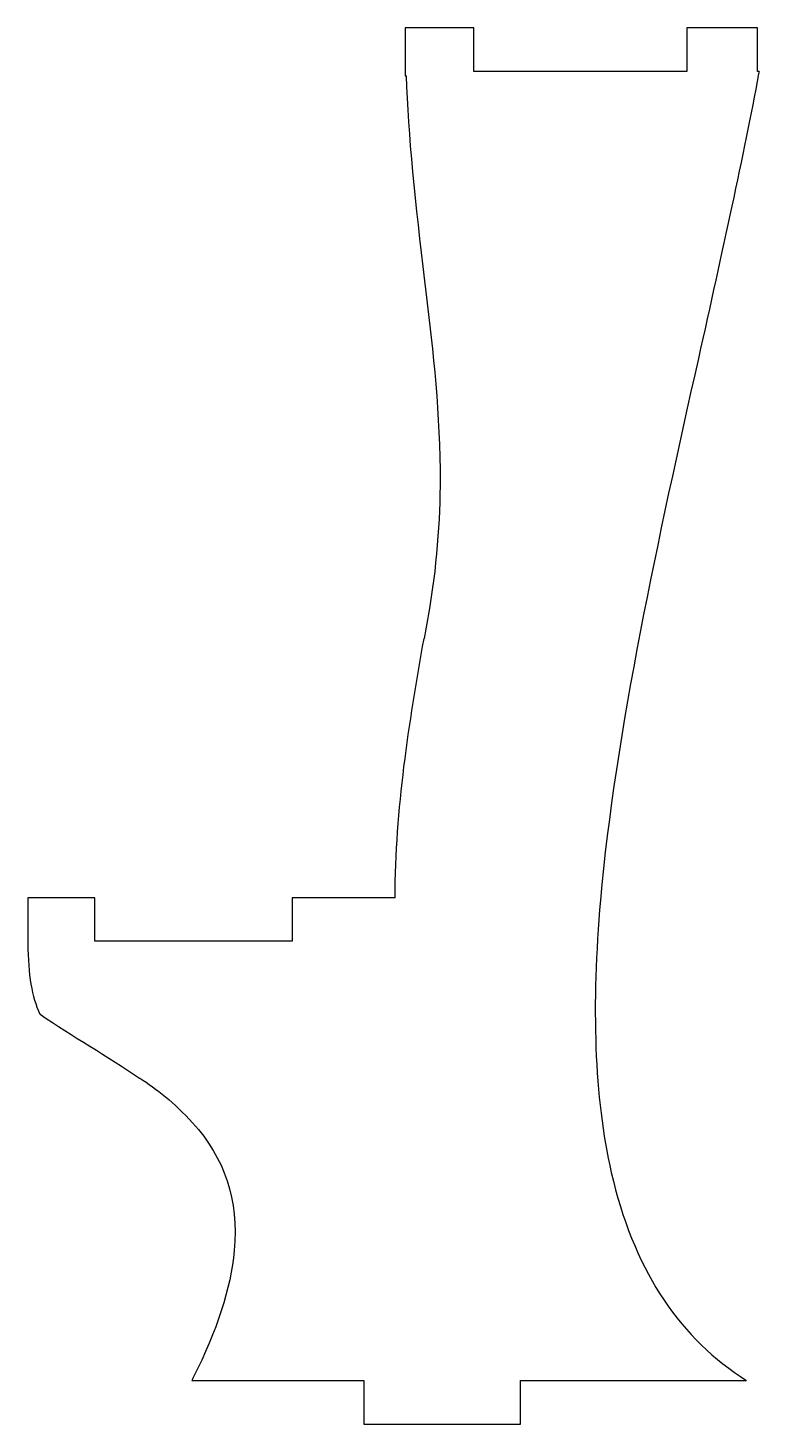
# Model space of a CAD drawing. Header units: millimetres. Extents: x -16.8 to 16.8, y -32.1 to 32.1.
import ezdxf

# ---------------------------------------------------------------- set-up
doc = ezdxf.new("R2010")
doc.units = ezdxf.units.MM
doc.layers.get('0').update_dxf_attribs({"linetype": 'CONTINUOUS'})

msp = doc.modelspace()

# ---------------------------------------------------------------- linework, layer by layer
for p, q in [((3.707, 32.1), (0.546, 32.1)), ((0.546, 32.1), (0.546, 29.9)), ((3.707, 30.1), (3.707, 32.1)), ((16.75, 32.1), (13.507, 32.1)), ((13.507, 32.1), (13.507, 30.1)), ((16.75, 30.1), (16.75, 32.1)), ((0.546, 29.9), (0.598, 29.9)), ((13.507, 30.1), (3.707, 30.1)), ((16.824, 30.1), (16.75, 30.1)), ((-13.719, -7.9), (-16.804, -7.9)), ((-16.804, -7.9), (-16.804, -10)), ((-13.719, -9.9), (-13.719, -7.9)), ((0.085, -7.9), (-4.649, -7.9)), ((-4.649, -7.9), (-4.649, -9.9)), ((-4.649, -9.9), (-13.719, -9.9)), ((-9.27, -30.1), (-1.356, -30.1)), ((-1.356, -30.1), (-1.356, -32.1)), ((5.844, -32.1), (5.844, -30.1)), ((5.844, -30.1), (16.241, -30.1)), ((-1.356, -32.1), (5.844, -32.1))]:
    msp.add_line(p, q)
for points, knots in [([(0.598, 29.9), (0.665, 27.217), (1.022, 23.963), (1.438, 20.472), (1.764, 17.735), (2.121, 14.891), (2.149, 11.788), (2.167, 9.813), (2.045, 7.719), (1.665, 5.396)], [0.0039349, 0.0039349, 0.0039349, 0.0039349, 0.3270511, 0.3270511, 0.3270511, 0.5803846, 0.5803846, 0.5803846, 0.7416464, 0.7416464, 0.7416464, 0.7416464]), ([(16.824, 30.1), (16.817, 30.061), (16.809, 30.021), (16.802, 29.982), (16.117, 26.283), (15.13, 21.817), (14.031, 16.898), (12.236, 8.859), (10.2, -0.297), (9.528, -8.009)], [-0.0021563, -0.0021563, -0.0021563, -0.0021563, 0, 0, 0, 0.2022883, 0.2022883, 0.2022883, 0.532865, 0.532865, 0.532865, 0.532865]), ([(1.665, 5.396), (1.591, 4.948), (1.508, 4.491), (1.415, 4.024), (1.415, 4.024), (1.415, 4.023), (1.414, 4.023)], [0.74164637, 0.74164637, 0.74164637, 0.74164637, 0.77278707, 0.77278707, 0.77278707, 0.77281074, 0.77281074, 0.77281074, 0.77281074]), ([(0.085, -7.9), (0.095, -3.816), (0.719, 0.113), (1.414, 4.022), (1.414, 4.022), (1.414, 4.023), (1.414, 4.023)], [0.0072478, 0.0072478, 0.0072478, 0.0072478, 0.8955999, 0.8955999, 0.8955999, 0.895681, 0.895681, 0.895681, 0.895681]), ([(9.528, -8.009), (9.107, -12.839), (9.234, -17.086), (10.025, -20.529), (11.019, -24.854), (13.024, -27.953), (15.966, -29.917), (16.058, -29.978), (16.149, -30.039), (16.241, -30.1)], [0.532865, 0.532865, 0.532865, 0.532865, 0.7399187, 0.7399187, 0.7399187, 1, 1, 1, 1.0080229, 1.0080229, 1.0080229, 1.0080229]), ([(-16.804, -10), (-16.804, -11.439), (-16.616, -12.476), (-16.267, -13.214), (-16.263, -13.223), (-16.259, -13.231), (-16.256, -13.239)], [0, 0, 0, 0, 0.2223843, 0.2223843, 0.2223843, 0.224877, 0.224877, 0.224877, 0.224877]), ([(-16.256, -13.239), (-16.248, -13.244), (-16.241, -13.249), (-16.234, -13.254), (-14.776, -14.265), (-13.12, -15.19), (-11.667, -16.197), (-11.667, -16.198), (-11.666, -16.198), (-11.665, -16.199)], [0.1884151, 0.1884151, 0.1884151, 0.1884151, 0.1894279, 0.1894279, 0.1894279, 0.3903099, 0.3903099, 0.3903099, 0.3904275, 0.3904275, 0.3904275, 0.3904275]), ([(-11.665, -16.199), (-11.664, -16.199), (-11.663, -16.2), (-11.662, -16.2), (-10.894, -16.665), (-10.082, -17.319), (-9.231, -18.25)], [0.7796834, 0.7796834, 0.7796834, 0.7796834, 0.7799353, 0.7799353, 0.7799353, 1, 1, 1, 1]), ([(-9.231, -18.25), (-7.765, -19.855), (-7.094, -21.786), (-7.313, -24.122), (-7.477, -25.86), (-8.114, -27.81), (-9.196, -29.955), (-9.221, -30.003), (-9.245, -30.052), (-9.27, -30.1)], [0.5178067, 0.5178067, 0.5178067, 0.5178067, 0.7942804, 0.7942804, 0.7942804, 1, 1, 1, 1.0046202, 1.0046202, 1.0046202, 1.0046202])]:
    msp.add_open_spline(points, degree=3, knots=knots)

doc.saveas('drawing.dxf')
